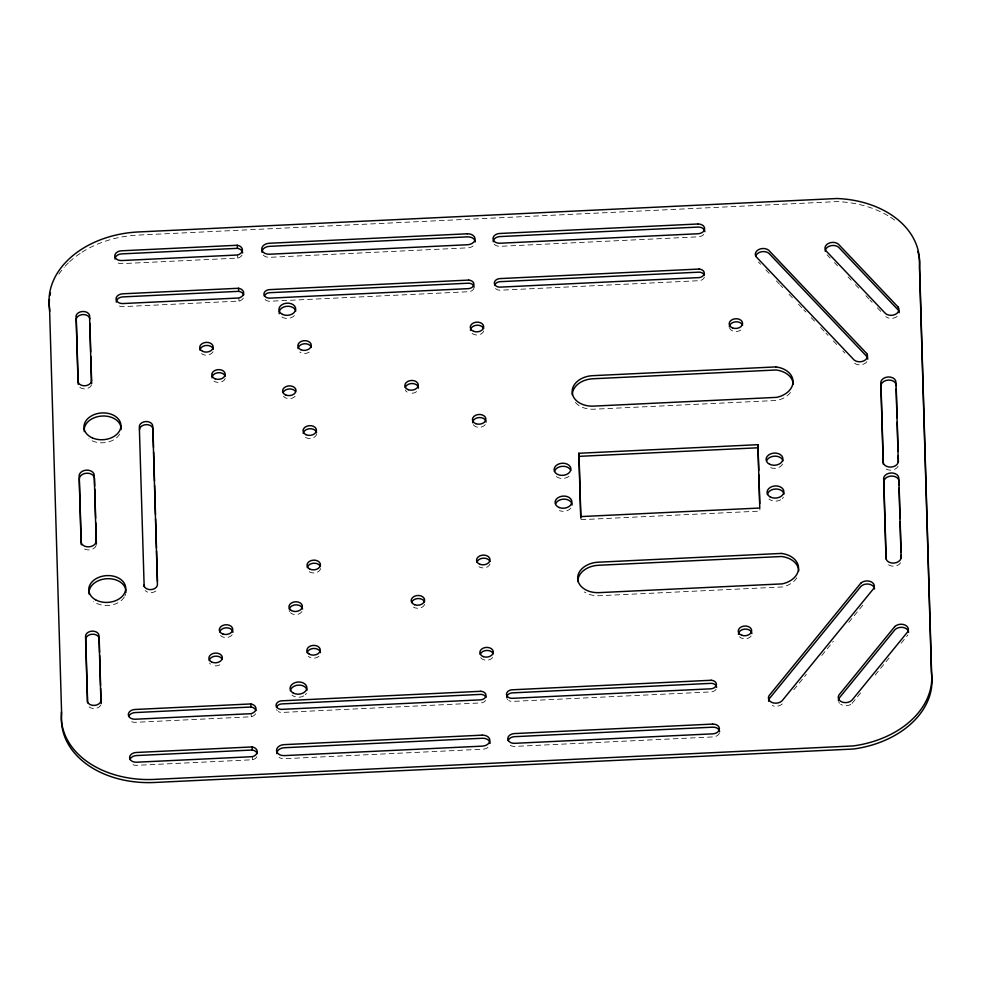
<?xml version="1.0" encoding="UTF-8"?>
<svg xmlns="http://www.w3.org/2000/svg" width="981" height="981" viewBox="0 0 981 981"><rect width="100%" height="100%" fill="white"/><g stroke="black" fill="none" stroke-linecap="round" stroke-linejoin="round"><path stroke-width="0.74" stroke-dasharray="4.91 3.68" d="M793.801 689.778L806.345 674.401M821.784 655.48L833.36 641.28M848.798 622.359L863.268 604.615M852.06 703.402L862.655 690.416M875.175 675.063L889.62 657.356M901.183 643.18L907.928 634.915M242.062 255.109A7.002 5.077 -3.9 0 1 237.745 258.089L121.852 263.631A6.732 4.868 -3.9 0 1 115.954 261.473M243.337 298.114A7.002 5.077 -3.9 0 1 239.008 301.093L123.116 306.636A6.732 4.868 -3.9 0 1 118.321 305.434M580.924 519.685L759.993 511.101L759.785 508.023M255.612 713.788A7.002 5.077 -3.9 0 1 251.283 716.768L135.39 722.31A6.732 4.868 -3.9 0 1 130.596 721.109M256.875 756.792A7.002 5.077 -3.9 0 1 252.558 759.76L136.666 765.315A6.732 4.868 -3.9 0 1 131.871 764.113M827.069 254.827L830.22 258.138M834.402 262.552L837.553 265.876M848.038 276.912L851.177 280.223M855.371 284.649L859.564 289.064M865.855 295.686L868.994 298.997M870.037 300.112L872.134 302.32M877.382 307.838L881.576 312.252M758.46 262.062L760.569 264.281M765.842 269.836L770.048 274.275M776.376 280.934L779.539 284.269M780.594 285.373L782.703 287.605M789.031 294.263L793.237 298.702M798.509 304.257L802.728 308.696M803.782 309.812L805.892 312.032M811.152 317.586L815.37 322.026M820.643 327.58L824.862 332.019M825.916 333.135L828.025 335.355M833.286 340.91L837.504 345.349M842.777 350.904L844.886 353.123M237.537 254.999L237.745 258.089M238.8 298.003L239.008 301.093M251.075 713.678L251.283 716.768M252.35 756.682L252.558 759.76M900.656 562.763A7.615 5.506 -3.9 0 1 888.21 564.627M796.805 577.821A21.545 15.61 -3.9 0 1 782.397 586.957L599.305 595.725A21.018 15.23 -3.9 0 1 584.333 591.972M850.76 704.395A7.615 5.518 -3.9 0 1 840.668 704.26M839.54 703.242A7.615 5.518 -3.9 0 1 838.792 702.053M782.225 703.966A7.615 5.518 -3.9 0 1 772.28 705.609M719.429 733.003A6.732 4.868 -3.9 0 1 713.04 736.927L514.841 746.406A6.732 4.868 -3.9 0 1 508.244 743.108M716.032 689.361A5.96 4.316 -3.9 0 1 711.716 691.875L513.517 701.354A5.935 4.304 -3.9 0 1 508.796 700.557M507.668 699.686A5.935 4.304 -3.9 0 1 506.944 698.607M487.974 747.35A7.566 5.481 -3.9 0 1 482.677 749.214L284.478 758.693A7.566 5.481 -3.9 0 1 279.082 757.344M485.62 700.385A5.96 4.316 -3.9 0 1 481.303 702.899L283.104 712.39A5.935 4.304 -3.9 0 1 278.383 711.593M277.255 710.722A5.935 4.304 -3.9 0 1 276.532 709.643M100.835 705.045A6.892 4.991 -3.9 0 1 89.087 706.896M155.783 591.053A6.732 4.868 -3.9 0 1 145.176 590.55M96.175 545.534A7.566 5.481 -3.9 0 1 83.606 548.587M490.034 564.001A6.732 4.868 -3.9 0 1 478.851 566.724M424.638 604.382A6.732 4.868 -3.9 0 1 413.467 607.104M492.67 657.491A6.732 4.868 -3.9 0 1 486.049 660.201A6.732 4.868 -3.9 0 1 480.334 656.902M570.905 508.133A8.412 6.094 -3.9 0 1 559.391 510.623M783.427 497.208A8.412 6.094 -3.9 0 1 782.311 498.618M780.753 499.783A8.412 6.094 -3.9 0 1 768.981 498.986M751.127 636.031A6.732 4.868 -3.9 0 1 739.502 636.767M306.428 693.297A8.412 6.094 -3.9 0 1 305.324 694.707M303.754 695.885A8.412 6.094 -3.9 0 1 291.995 695.075M318.972 656.264A6.732 4.868 -3.9 0 1 308.316 656.363M302.001 611.531A6.732 4.868 -3.9 0 1 290.425 612.733M289.591 611.641A6.732 4.868 -3.9 0 1 289.187 610.415M320.591 568.551A6.732 4.868 -3.9 0 1 315.624 572.757A6.732 4.868 -3.9 0 1 308.574 571.2M232.203 634.756A6.732 4.868 -3.9 0 1 220.578 635.504M219.891 664.775A6.732 4.868 -3.9 0 1 211.712 665.008M210.474 664.149A6.732 4.868 -3.9 0 1 209.603 663.07M125.691 593.677A18.504 13.403 -3.9 0 1 124.894 595.97M124.293 597.073A18.504 13.403 -3.9 0 1 93.44 601.292M58.86 274.165A91.27 66.095 -3.9 0 1 64.255 267.212M65.249 266.096A91.27 66.095 -3.9 0 1 68.449 262.822M69.565 261.768A91.27 66.095 -3.9 0 1 80.822 252.975M82.012 252.203A91.27 66.095 -3.9 0 1 138.431 235.06L837.173 201.596A91.454 66.23 -3.9 0 1 889.338 216.519M890.564 217.291A91.454 66.23 -3.9 0 1 896.364 221.387M898.093 466.257A7.615 5.518 -3.9 0 1 885.978 469.016M575.393 402.468A21.018 15.23 -3.9 0 0 593.799 409.212L776.891 400.444A21.545 15.61 -3.9 0 0 791.299 391.309M897.174 316.434A7.615 5.518 -3.9 0 1 885.769 316.667M866.848 361.756A7.615 5.518 -3.9 0 1 854.365 363.117M494.191 244.159A6.732 4.868 -3.9 0 0 500.077 246.317L698.276 236.826A6.732 4.868 -3.9 0 0 704.665 232.914M495.528 288.488A5.935 4.304 -3.9 0 0 501.377 290.155L699.576 280.664A5.96 4.316 -3.9 0 0 704.346 277.182M568.98 476.251A8.412 6.094 -3.9 0 1 555.687 475.957M782.617 464.05A8.412 6.094 -3.9 0 1 768.307 466.392M740.851 329.984A6.732 4.868 -3.9 0 1 729.606 328.145M473.161 245.961A7.566 5.481 -3.9 0 1 467.863 247.825L269.665 257.316A7.566 5.481 -3.9 0 1 263.043 254.888M265.115 299.512A5.935 4.304 -3.9 0 0 270.964 301.192L469.163 291.7A5.96 4.316 -3.9 0 0 473.946 288.206M91.466 384.932A6.732 4.868 -3.9 0 1 85.96 388.77A6.732 4.868 -3.9 0 1 79.191 386.698M485.239 424.565A6.732 4.868 -3.9 0 1 478.618 427.287A6.732 4.868 -3.9 0 1 472.903 423.988M416.618 391.615A6.732 4.868 -3.9 0 1 408.537 392.78M407.115 392.069A6.732 4.868 -3.9 0 1 405.312 389.972M483.707 331.038A6.732 4.868 -3.9 0 1 478.201 334.877A6.732 4.868 -3.9 0 1 471.432 332.792M294.423 315.563A8.412 6.094 -3.9 0 1 279.916 315.183M309.248 352.105A6.732 4.868 -3.9 0 1 299.757 352.02M295.122 396.312A6.732 4.868 -3.9 0 1 283.509 396.214M316.667 433.786A6.732 4.868 -3.9 0 1 312.032 438.188A6.732 4.868 -3.9 0 1 304.846 436.937M225.201 378.617A6.732 4.868 -3.9 0 1 213.956 381.168M212.975 351.762A6.732 4.868 -3.9 0 1 201.522 353.626M119.633 434.154A18.504 13.403 -3.9 0 1 88.866 438.789"/><path stroke-width="1.47" d="M237.243 245.262L121.35 250.805A6.732 4.868 -3.9 0 0 114.777 256.004A6.732 4.868 -3.9 0 0 121.644 260.554L237.537 254.999A7.002 5.077 -3.9 0 0 242.43 249.885A7.002 5.077 -3.9 0 0 237.243 245.262L237.451 248.34A7.002 5.077 -3.9 0 1 242.638 252.975M237.451 248.34L121.558 253.895A6.732 4.868 -3.9 0 0 114.985 259.082M238.518 288.267L122.625 293.81A6.732 4.868 -3.9 0 0 116.04 299.009A6.732 4.868 -3.9 0 0 122.907 303.558L238.8 298.003A7.002 5.077 -3.9 0 0 243.693 292.89A7.002 5.077 -3.9 0 0 238.518 288.267L238.726 291.345A7.002 5.077 -3.9 0 1 243.717 294.901M238.726 291.345L122.833 296.9A6.732 4.868 -3.9 0 0 116.261 302.087M757.908 444.687L759.785 508.023L580.715 516.595L578.839 453.271L757.908 444.687L758.791 470.39M578.839 453.271L579.06 456.349L758.117 447.777M250.793 703.941L134.888 709.484A6.732 4.868 -3.9 0 0 128.315 714.683A6.732 4.868 -3.9 0 0 135.182 719.232L251.075 713.678A7.002 5.077 -3.9 0 0 255.967 708.564A7.002 5.077 -3.9 0 0 250.793 703.941L251.001 707.019A7.002 5.077 -3.9 0 1 255.992 710.575M251.001 707.019L135.108 712.574A6.732 4.868 -3.9 0 0 128.719 716.486M252.056 746.933L136.163 752.488A6.732 4.868 -3.9 0 0 129.59 757.675A6.732 4.868 -3.9 0 0 136.445 762.225L252.35 756.682A7.002 5.077 -3.9 0 0 257.243 751.569A7.002 5.077 -3.9 0 0 252.056 746.933L252.264 750.024A7.002 5.077 -3.9 0 1 257.255 753.58M252.264 750.024L136.371 755.566A6.732 4.868 -3.9 0 0 129.995 759.49M896.254 388.819L897.1 417.747M897.235 422.308L898.093 451.235M898.228 455.797L898.4 461.892M899.087 485.141L898.952 480.567A7.615 5.518 -3.9 0 0 891.251 476.067A7.615 5.518 -3.9 0 0 883.844 481.291L886.137 558.937M899.185 488.182L900.08 518.63M900.166 521.671L901.073 552.119M901.159 555.172L901.245 558.214M883.329 464.136L881.036 386.502A7.615 5.506 -3.9 0 1 888.418 380.052A7.615 5.506 -3.9 0 1 896.156 385.778M758.926 474.914L759.772 503.572M579.06 456.349L580.875 518.176M153.514 447.459L152.975 429.188A6.732 4.868 -3.9 0 0 146.108 424.638A6.732 4.868 -3.9 0 0 139.535 429.825M153.649 452.02L154.495 480.948M154.63 485.509L155.489 514.436M155.623 519.01L156.482 547.925M156.568 550.979L157.463 581.426M144.158 586.626L139.327 426.747A6.732 4.868 -3.9 0 1 145.899 421.548A6.732 4.868 -3.9 0 1 152.754 426.097L157.438 584.431A6.732 4.868 -3.9 0 1 150.866 589.618A6.732 4.868 -3.9 0 1 143.999 585.068M89.872 323.35L90.718 351.995M90.853 356.52L91.662 383.669M94.679 485.975L94.446 478.336A7.566 5.481 -3.9 0 0 86.733 473.21A7.566 5.481 -3.9 0 0 79.338 479.059L81.276 544.823M94.765 489.041L95.623 518.103M95.758 522.689L96.396 544.099M99.584 652.34L99.191 638.766A6.732 4.868 -3.9 0 0 92.324 634.217A6.732 4.868 -3.9 0 0 85.752 639.416L87.616 702.739M99.682 655.357L100.565 685.511M100.663 688.527L101.055 702.102A6.892 4.991 -3.9 0 1 101.251 703.573M78.222 384.307L76.346 320.983A6.892 4.991 -3.9 0 1 81.864 314.668A6.892 4.991 -3.9 0 1 89.896 318.85M917.799 251.418A91.454 66.23 -3.9 0 1 919.626 268.083L931.643 674.854A91.454 66.23 -3.9 0 1 853.335 749.03L154.593 782.482A91.27 66.095 -3.9 0 1 61.668 715.014L49.541 308.132A91.27 66.095 -3.9 0 1 138.223 231.97L836.965 198.518A91.454 66.23 -3.9 0 1 919.418 264.993L931.423 671.764A91.454 66.23 -3.9 0 1 853.127 745.94L154.385 779.405A91.27 66.095 -3.9 0 1 61.46 711.936M49.749 311.222A91.27 66.095 -3.9 0 1 49.442 299.499M49.97 295.575A91.27 66.095 -3.9 0 1 50.509 292.976M577.87 581.5A21.018 15.23 -3.9 0 1 598.41 565.277L781.489 556.509A21.545 15.61 -3.9 0 1 798.742 570.93M838.461 700.741A7.615 5.518 -3.9 0 1 839.147 698.116L895.003 629.63A7.615 5.518 -3.9 0 1 903.28 627.497A7.615 5.518 -3.9 0 1 908.602 632.291M768.638 701.317A7.615 5.518 -3.9 0 1 769.312 698.68L860.962 586.331A7.615 5.518 -3.9 0 1 869.227 584.198A7.615 5.518 -3.9 0 1 874.549 588.98M508.17 740.594A6.732 4.868 -3.9 0 1 514.559 736.67L712.758 727.179A6.732 4.868 -3.9 0 1 719.625 731.728M506.674 697.417A5.935 4.304 -3.9 0 1 513.259 692.831L711.458 683.34A5.96 4.316 -3.9 0 1 716.633 687.362M276.752 753.58A7.566 5.481 -3.9 0 1 284.147 747.743L482.345 738.252A7.566 5.481 -3.9 0 1 490.071 743.365M276.458 707.227A5.935 4.304 -3.9 0 1 282.859 703.868L481.058 694.376A5.96 4.316 -3.9 0 1 486.024 697.393M476.974 562.101A6.732 4.868 -3.9 0 1 483.363 558.189A6.732 4.868 -3.9 0 1 489.96 561.488M411.591 602.481A6.732 4.868 -3.9 0 1 417.967 598.557A6.732 4.868 -3.9 0 1 424.565 601.856M480.261 654.376A6.732 4.868 -3.9 0 1 486.637 650.464A6.732 4.868 -3.9 0 1 493.235 653.763M555.602 503.854A8.412 6.094 -3.9 0 1 564.884 499.17A8.412 6.094 -3.9 0 1 572.082 505.056M767.363 494.534A8.412 6.094 -3.9 0 1 775.738 488.992A8.412 6.094 -3.9 0 1 784.015 494.068M738.46 634.4A6.732 4.868 -3.9 0 1 744.873 629.103A6.732 4.868 -3.9 0 1 751.887 633.542M290.376 690.612A8.412 6.094 -3.9 0 1 298.751 685.081A8.412 6.094 -3.9 0 1 307.028 690.158M307.139 652.77A6.732 4.868 -3.9 0 1 313.981 648.453A6.732 4.868 -3.9 0 1 320.456 652.635M289.248 609.14A6.732 4.868 -3.9 0 1 296.09 604.836A6.732 4.868 -3.9 0 1 302.565 609.017M307.274 567.631A6.732 4.868 -3.9 0 1 313.111 563.278A6.732 4.868 -3.9 0 1 320.162 566.062M219.683 631.862A6.732 4.868 -3.9 0 1 226.832 627.815A6.732 4.868 -3.9 0 1 232.951 632.267M209.174 660.581A6.732 4.868 -3.9 0 1 214.986 656.215A6.732 4.868 -3.9 0 1 222.049 658.974M89.063 594.02A18.504 13.403 -3.9 0 1 107.236 578.692A18.504 13.403 -3.9 0 1 125.887 592.512M793.237 384.417A21.545 15.61 -3.9 0 0 775.983 369.996L592.904 378.764A21.018 15.23 -3.9 0 0 572.364 394.987M899.16 312.718A7.615 5.518 -3.9 0 0 898.338 310.168L838.596 247.224A7.615 5.518 -3.9 0 0 830.22 245.875A7.615 5.518 -3.9 0 0 825.193 251.173M867.768 359.169A7.615 5.518 -3.9 0 0 866.934 356.606L768.92 253.331A7.615 5.518 -3.9 0 0 761.428 251.774A7.615 5.518 -3.9 0 0 755.775 255.955M704.848 231.639A6.732 4.868 -3.9 0 0 697.994 227.089L499.795 236.58A6.732 4.868 -3.9 0 0 493.222 241.767M704.297 275.158A5.96 4.316 -3.9 0 0 699.318 272.142L501.119 281.633A5.935 4.304 -3.9 0 0 494.731 284.993M554.486 471.42A8.412 6.094 -3.9 0 1 562.248 466.318A8.412 6.094 -3.9 0 1 570.697 470.23A8.412 6.094 -3.9 0 1 556.901 474.031A8.412 6.094 -3.9 0 1 559.881 463.608A8.412 6.094 -3.9 0 1 570.721 470.291M766.799 460.445A8.412 6.094 -3.9 0 1 775.395 456.14A8.412 6.094 -3.9 0 1 782.973 460.886M729.374 326.894A6.732 4.868 -3.9 0 1 735.223 321.878A6.732 4.868 -3.9 0 1 742.592 325.214M475.27 241.988A7.566 5.481 -3.9 0 0 467.545 236.862L269.346 246.354A7.566 5.481 -3.9 0 0 261.952 252.191M474.081 287.2A5.96 4.316 -3.9 0 0 468.918 283.178L270.719 292.657A5.935 4.304 -3.9 0 0 264.318 296.029M472.634 422.737A6.732 4.868 -3.9 0 1 479.206 417.538A6.732 4.868 -3.9 0 1 486.073 422.088M405.239 387.458A6.732 4.868 -3.9 0 1 412.498 383.534A6.732 4.868 -3.9 0 1 418.482 388.084M470.463 330.401A6.732 4.868 -3.9 0 1 476.165 325.3A6.732 4.868 -3.9 0 1 483.633 328.512M279.242 313.687A8.412 6.094 -3.9 0 1 285.998 306.379A8.412 6.094 -3.9 0 1 295.772 310.965M298.065 348.562A6.732 4.868 -3.9 0 1 304.269 343.767A6.732 4.868 -3.9 0 1 311.357 347.409M283.117 392.51A6.732 4.868 -3.9 0 1 289.003 388.979A6.732 4.868 -3.9 0 1 295.502 391.431M303.264 433.43A6.732 4.868 -3.9 0 1 309.628 428.746A6.732 4.868 -3.9 0 1 316.569 432.511M211.994 377.783A6.732 4.868 -3.9 0 1 217.843 372.755A6.732 4.868 -3.9 0 1 225.201 376.103M199.952 350.131A6.732 4.868 -3.9 0 1 206.341 345.459A6.732 4.868 -3.9 0 1 213.269 349.236M84.305 431.591A18.504 13.403 -3.9 0 1 102.073 416.03A18.504 13.403 -3.9 0 1 121.104 429.568M860.742 583.241L769.104 695.603A7.615 5.518 -3.9 0 0 772.072 702.519A7.615 5.518 -3.9 0 0 782.016 700.888L873.666 588.526A7.615 5.518 -3.9 0 0 870.699 581.598A7.615 5.518 -3.9 0 0 860.742 583.241M894.795 626.552L838.927 695.038A7.615 5.518 -3.9 0 0 841.906 701.955A7.615 5.518 -3.9 0 0 851.851 700.324L907.707 631.838A7.615 5.518 -3.9 0 0 904.74 624.909A7.615 5.518 -3.9 0 0 894.795 626.552M467.336 233.785L269.137 243.276A7.566 5.481 -3.9 0 0 261.743 249.113A7.566 5.481 -3.9 0 0 269.456 254.226L467.655 244.735A7.566 5.481 -3.9 0 0 475.049 238.898A7.566 5.481 -3.9 0 0 467.336 233.785M697.785 223.999L499.587 233.49A6.732 4.868 -3.9 0 0 493.014 238.69A6.732 4.868 -3.9 0 0 499.869 243.239L698.067 233.748A6.732 4.868 -3.9 0 0 704.64 228.548A6.732 4.868 -3.9 0 0 697.785 223.999M468.697 280.088L270.498 289.579A5.935 4.304 -3.9 0 0 263.914 294.165A5.935 4.304 -3.9 0 0 270.756 298.101L468.955 288.61A5.96 4.316 -3.9 0 0 473.872 284.11A5.96 4.316 -3.9 0 0 468.697 280.088M699.11 269.052L500.911 278.543A5.935 4.304 -3.9 0 0 494.326 283.129A5.935 4.304 -3.9 0 0 501.168 287.077L699.367 277.586A5.96 4.316 -3.9 0 0 704.272 273.074A5.96 4.316 -3.9 0 0 699.11 269.052M775.775 366.919L592.696 375.674A21.018 15.23 -3.9 0 0 572.144 391.91A21.018 15.23 -3.9 0 0 593.591 406.122L776.682 397.354A21.545 15.61 -3.9 0 0 793.028 381.327A21.545 15.61 -3.9 0 0 775.775 366.919M781.281 553.431L598.202 562.199A21.018 15.23 -3.9 0 0 577.662 578.422A21.018 15.23 -3.9 0 0 599.097 592.634L782.188 583.879A21.545 15.61 -3.9 0 0 798.534 567.852A21.545 15.61 -3.9 0 0 781.281 553.431M480.837 691.286L282.638 700.777A5.935 4.304 -3.9 0 0 276.053 705.364A5.935 4.304 -3.9 0 0 282.896 709.312L481.095 699.821A5.96 4.316 -3.9 0 0 486.012 695.308A5.96 4.316 -3.9 0 0 480.837 691.286M711.25 680.262L513.051 689.753A5.935 4.304 -3.9 0 0 506.466 694.34A5.935 4.304 -3.9 0 0 513.308 698.276L711.507 688.785A5.96 4.316 -3.9 0 0 716.412 684.284A5.96 4.316 -3.9 0 0 711.25 680.262M482.137 735.161L283.938 744.653A7.566 5.481 -3.9 0 0 276.544 750.502A7.566 5.481 -3.9 0 0 284.257 755.615L482.456 746.124A7.566 5.481 -3.9 0 0 489.862 740.287A7.566 5.481 -3.9 0 0 482.137 735.161M712.549 724.088L514.351 733.58A6.732 4.868 -3.9 0 0 507.778 738.779A6.732 4.868 -3.9 0 0 514.633 743.328L712.831 733.837A6.732 4.868 -3.9 0 0 719.404 728.65A6.732 4.868 -3.9 0 0 712.549 724.088M898.13 307.09L838.387 244.134A7.615 5.518 -3.9 0 0 828.369 243.447A7.615 5.518 -3.9 0 0 825.806 250.633L885.549 313.589A7.615 5.518 -3.9 0 0 895.567 314.276A7.615 5.518 -3.9 0 0 898.13 307.09M866.726 353.528L768.712 250.253A7.615 5.518 -3.9 0 0 758.693 249.566A7.615 5.518 -3.9 0 0 756.143 256.752L854.157 360.027A7.615 5.518 -3.9 0 0 864.175 360.714A7.615 5.518 -3.9 0 0 866.726 353.528M898.289 461.855L895.947 382.688A7.615 5.506 -3.9 0 0 888.21 376.962A7.615 5.506 -3.9 0 0 880.828 383.412L883.17 462.578A7.615 5.518 -3.9 0 0 890.871 467.091A7.615 5.518 -3.9 0 0 898.289 461.855M901.085 556.644L898.743 477.489A7.615 5.518 -3.9 0 0 891.042 472.977A7.615 5.518 -3.9 0 0 883.636 478.213L885.966 557.367A7.615 5.506 -3.9 0 0 893.703 563.106A7.615 5.506 -3.9 0 0 901.085 556.644M91.441 380.579L89.578 317.255A6.892 4.991 -3.9 0 0 82.674 311.48A6.892 4.991 -3.9 0 0 76.138 317.893L78.014 381.229A6.732 4.868 -3.9 0 0 84.869 385.778A6.732 4.868 -3.9 0 0 91.441 380.579M96.187 541.009L94.237 475.245A7.566 5.481 -3.9 0 0 86.524 470.132A7.566 5.481 -3.9 0 0 79.13 475.969L81.067 541.733A7.566 5.481 -3.9 0 0 88.781 546.858A7.566 5.481 -3.9 0 0 96.187 541.009M100.847 699.012L98.983 635.688A6.732 4.868 -3.9 0 0 92.116 631.139A6.732 4.868 -3.9 0 0 85.543 636.326L87.407 699.661A6.892 4.991 -3.9 0 0 94.311 705.425A6.892 4.991 -3.9 0 0 100.847 699.012M769.717 464.332A8.412 6.094 -3.9 0 0 782.875 459.39A8.412 6.094 -3.9 0 0 770.907 453.762A8.412 6.094 -3.9 0 0 769.717 464.332M732.525 327.924A6.732 4.868 -3.9 0 0 742.605 323.387A6.732 4.868 -3.9 0 0 732.537 319.475A6.732 4.868 -3.9 0 0 732.525 327.924M475.908 423.706A6.732 4.868 -3.9 0 0 485.865 419.01A6.732 4.868 -3.9 0 0 475.662 415.27A6.732 4.868 -3.9 0 0 475.908 423.706M408.329 389.702A6.732 4.868 -3.9 0 0 418.274 384.993A6.732 4.868 -3.9 0 0 408.071 381.266A6.732 4.868 -3.9 0 0 408.329 389.702M473.737 331.382A6.732 4.868 -3.9 0 0 483.694 326.673A6.732 4.868 -3.9 0 0 473.492 322.945A6.732 4.868 -3.9 0 0 473.737 331.382M282.528 314.411A8.412 6.094 -3.9 0 0 295.673 309.456A8.412 6.094 -3.9 0 0 283.705 303.84A8.412 6.094 -3.9 0 0 282.528 314.411M300.885 349.726A6.732 4.868 -3.9 0 0 311.271 345.594A6.732 4.868 -3.9 0 0 301.535 341.278A6.732 4.868 -3.9 0 0 300.885 349.726M285.606 394.938A6.732 4.868 -3.9 0 0 296.004 390.794A6.732 4.868 -3.9 0 0 286.268 386.489A6.732 4.868 -3.9 0 0 285.606 394.938M305.937 434.657A6.732 4.868 -3.9 0 0 316.458 430.696A6.732 4.868 -3.9 0 0 306.869 426.208A6.732 4.868 -3.9 0 0 305.937 434.657M215.133 378.813A6.732 4.868 -3.9 0 0 225.213 374.264A6.732 4.868 -3.9 0 0 215.146 370.364A6.732 4.868 -3.9 0 0 215.133 378.813M202.613 351.357A6.732 4.868 -3.9 0 0 213.147 347.421A6.732 4.868 -3.9 0 0 203.582 342.909A6.732 4.868 -3.9 0 0 202.613 351.357M92.312 437.882A18.504 13.403 -3.9 0 0 120.896 426.49A18.504 13.403 -3.9 0 0 94.115 414.62A18.504 13.403 -3.9 0 0 92.312 437.882M741.857 635.308A6.732 4.868 -3.9 0 0 751.679 630.452A6.732 4.868 -3.9 0 0 741.354 626.884A6.732 4.868 -3.9 0 0 741.857 635.308M770.318 496.987A8.412 6.094 -3.9 0 0 783.794 492.572A8.412 6.094 -3.9 0 0 772.305 486.466A8.412 6.094 -3.9 0 0 770.318 496.987M559.182 507.533A8.412 6.094 -3.9 0 0 571.874 501.965A8.412 6.094 -3.9 0 0 559.366 496.975A8.412 6.094 -3.9 0 0 559.182 507.533M95.537 599.771A18.504 13.403 -3.9 0 0 125.482 590.587A18.504 13.403 -3.9 0 0 100.712 576.669A18.504 13.403 -3.9 0 0 95.537 599.771M211.504 661.93A6.732 4.868 -3.9 0 0 222.27 658.386A6.732 4.868 -3.9 0 0 213.073 653.505A6.732 4.868 -3.9 0 0 211.504 661.93M222.932 634.045A6.732 4.868 -3.9 0 0 232.742 629.189A6.732 4.868 -3.9 0 0 222.417 625.62A6.732 4.868 -3.9 0 0 222.932 634.045M309.591 568.98A6.732 4.868 -3.9 0 0 320.382 565.461A6.732 4.868 -3.9 0 0 311.198 560.568A6.732 4.868 -3.9 0 0 309.591 568.98M291.406 610.538A6.732 4.868 -3.9 0 0 302.295 607.202A6.732 4.868 -3.9 0 0 293.294 602.15A6.732 4.868 -3.9 0 0 291.406 610.538M309.297 654.168A6.732 4.868 -3.9 0 0 320.186 650.832A6.732 4.868 -3.9 0 0 311.185 645.768A6.732 4.868 -3.9 0 0 309.297 654.168M293.319 693.077A8.412 6.094 -3.9 0 0 306.808 688.662A8.412 6.094 -3.9 0 0 295.33 682.543A8.412 6.094 -3.9 0 0 293.319 693.077M483.339 656.632A6.732 4.868 -3.9 0 0 493.296 651.924A6.732 4.868 -3.9 0 0 483.093 648.196A6.732 4.868 -3.9 0 0 483.339 656.632M414.669 604.725A6.732 4.868 -3.9 0 0 424.626 600.029A6.732 4.868 -3.9 0 0 414.423 596.289A6.732 4.868 -3.9 0 0 414.669 604.725M480.052 564.357A6.732 4.868 -3.9 0 0 490.01 559.648A6.732 4.868 -3.9 0 0 479.807 555.908A6.732 4.868 -3.9 0 0 480.052 564.357"/></g></svg>
